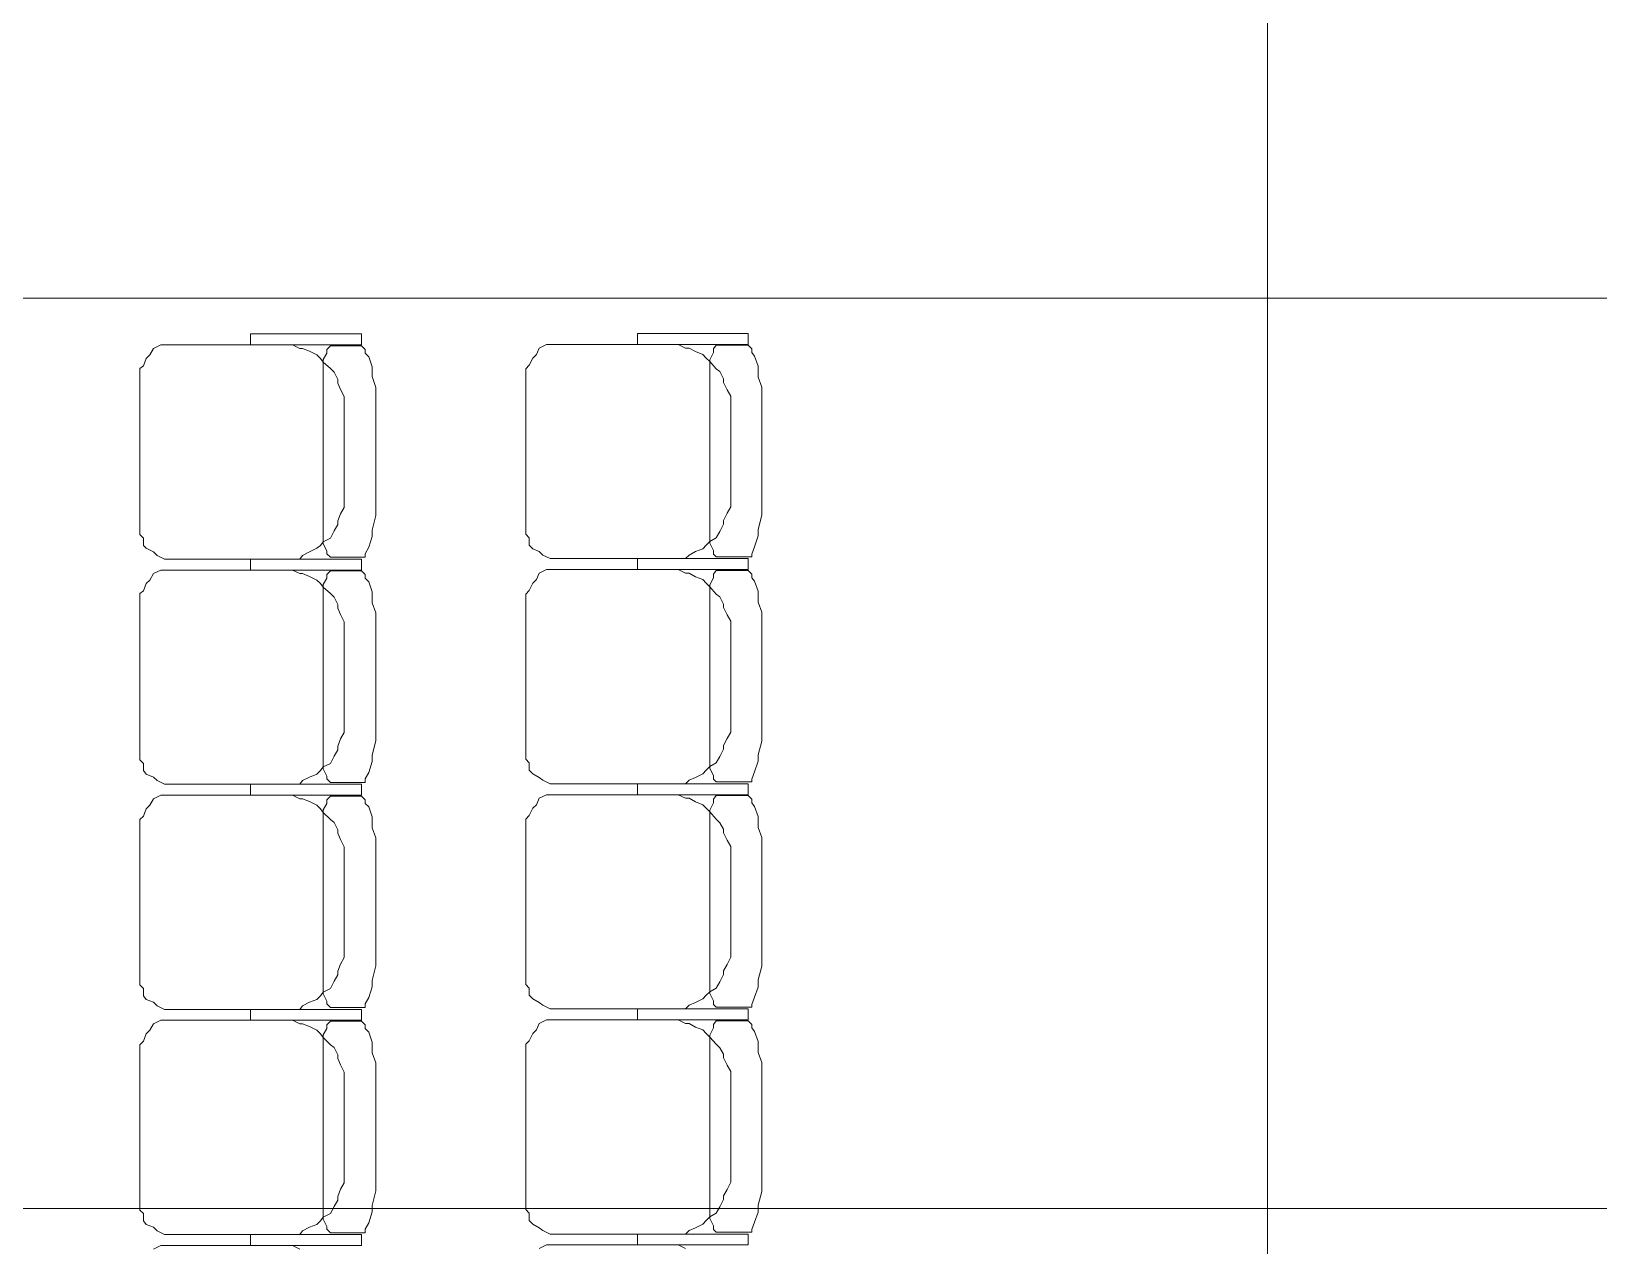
# Model space of a CAD drawing. Header units: millimetres. Extents: x 0 to 1189, y 0 to 841.
# Drawn here: x 582.17 to 616.4, y 350.18 to 376.7 of the extents above; entities that cross this region are included whole.
import ezdxf

# ---------------------------------------------------------------- set-up
doc = ezdxf.new("R2010")
doc.units = ezdxf.units.MM

msp = doc.modelspace()

# ---------------------------------------------------------------- linework, layer by layer
at = {"color": 7, "lineweight": 0}
for points in [[(609.172931, 238.825136), (609.172931, 423.946418)], [(202.529309, 370.871337), (863.72632, 370.871337)], [(202.529309, 370.871337), (863.72632, 370.871337)]]:
    msp.add_lwpolyline(points, dxfattribs=at)
at = {"color": 8, "lineweight": 0, "true_color": 0x7f7f7f}
for points in [[(586.959897, 370.086336), (589.3789, 370.086336)], [(586.959897, 369.848336), (586.959897, 370.086336)], [(589.3789, 370.086336), (589.3789, 369.848336)], [(595.40691, 370.096336), (597.824913, 370.096336)], [(595.40691, 369.859336), (595.40691, 370.096336)], [(597.824913, 370.096336), (597.824913, 369.859336)], [(584.758893, 369.630335), (584.838894, 369.769336)], [(584.838894, 369.769336), (584.996894, 369.848336)], [(584.996894, 369.848336), (585.135894, 369.848336)], [(585.135894, 369.848336), (585.214894, 369.848336)], [(585.214894, 369.848336), (587.574898, 369.848336)], [(589.3789, 369.848336), (586.959897, 369.848336)], [(587.574898, 369.848336), (587.713898, 369.848336)], [(587.713898, 369.848336), (587.871898, 369.848336)], [(587.871898, 369.848336), (588.030898, 369.769336)], [(588.030898, 369.769336), (588.089898, 369.769336)], [(588.089898, 369.769336), (588.248899, 369.709336)], [(588.625899, 369.749336), (588.704899, 369.828336)], [(588.625899, 369.670335), (588.625899, 369.749336)], [(588.704899, 369.828336), (588.7839, 369.828336)], [(588.7839, 369.828336), (589.3789, 369.828336)], [(589.3789, 369.828336), (589.457901, 369.749336)], [(589.457901, 369.749336), (589.457901, 369.670335)], [(593.205906, 369.640335), (593.264906, 369.779336)], [(593.264906, 369.779336), (593.423907, 369.859336)], [(593.423907, 369.859336), (593.581907, 369.859336)], [(593.581907, 369.859336), (593.661907, 369.859336)], [(593.661907, 369.859336), (596.000911, 369.859336)], [(597.824913, 369.859336), (595.40691, 369.859336)], [(596.000911, 369.859336), (596.159911, 369.859336)], [(596.159911, 369.859336), (596.298911, 369.859336)], [(596.298911, 369.859336), (596.456911, 369.779336)], [(596.456911, 369.779336), (596.536911, 369.779336)], [(596.536911, 369.779336), (596.674912, 369.700336)], [(597.071912, 369.759336), (597.130912, 369.839336)], [(597.071912, 369.680335), (597.071912, 369.759336)], [(597.130912, 369.839336), (597.210912, 369.839336)], [(597.210912, 369.839336), (597.824913, 369.839336)], [(597.824913, 369.839336), (597.904913, 369.759336)], [(597.904913, 369.759336), (597.904913, 369.680335)], [(584.540893, 369.333335), (584.620893, 369.392335)], [(584.620893, 369.392335), (584.679893, 369.551335)], [(584.679893, 369.551335), (584.758893, 369.630335)], [(588.248899, 369.709336), (588.407899, 369.630335)], [(588.407899, 369.630335), (588.486899, 369.551335)], [(588.486899, 369.551335), (588.545899, 369.471335)], [(588.545899, 369.531335), (588.625899, 369.670335)], [(588.545899, 368.837334), (588.545899, 369.531335)], [(588.545899, 369.471335), (588.704899, 369.333335)], [(589.457901, 369.670335), (589.537901, 369.590335)], [(589.537901, 369.590335), (589.616901, 369.372335)], [(592.967906, 369.323335), (593.046906, 369.403335)], [(593.046906, 369.403335), (593.125906, 369.561335)], [(593.125906, 369.561335), (593.205906, 369.640335)], [(596.674912, 369.700336), (596.833912, 369.640335)], [(596.833912, 369.640335), (596.912912, 369.561335)], [(596.912912, 369.561335), (596.992912, 369.482335)], [(596.992912, 369.521335), (597.071912, 369.680335)], [(596.992912, 368.847334), (596.992912, 369.521335)], [(596.992912, 369.482335), (597.130912, 369.323335)], [(597.904913, 369.680335), (597.963914, 369.601335)], [(597.963914, 369.601335), (598.043914, 369.383335)], [(584.540893, 366.993331), (584.540893, 369.333335)], [(588.704899, 369.333335), (588.7839, 369.253335)], [(588.7839, 369.253335), (588.8639, 369.095335)], [(588.8639, 369.095335), (588.8639, 369.015334)], [(589.616901, 369.372335), (589.616901, 369.154335)], [(589.616901, 369.154335), (589.695901, 368.916334)], [(592.967906, 367.003331), (592.967906, 369.323335)], [(597.130912, 369.323335), (597.210912, 369.264335)], [(597.210912, 369.264335), (597.289913, 369.105335)], [(597.289913, 369.105335), (597.289913, 369.026334)], [(598.043914, 369.383335), (598.043914, 369.145335)], [(598.043914, 369.145335), (598.122914, 368.927334)], [(588.545899, 366.20033), (588.545899, 368.837334)], [(588.8639, 369.015334), (588.9229, 368.877334)], [(588.9229, 368.877334), (589.0019, 368.718334)], [(589.0019, 368.718334), (589.0019, 368.559334)], [(589.695901, 368.916334), (589.695901, 368.698334)], [(596.992912, 366.19133), (596.992912, 368.847334)], [(597.289913, 369.026334), (597.368913, 368.867334)], [(597.368913, 368.867334), (597.448913, 368.728334)], [(597.448913, 368.728334), (597.448913, 368.570334)], [(598.122914, 368.927334), (598.122914, 368.689334)], [(589.0019, 368.559334), (589.0019, 368.421334)], [(589.0019, 368.421334), (589.0019, 367.429332)], [(589.695901, 368.698334), (589.695901, 368.381333)], [(589.695901, 368.381333), (589.695901, 366.636331)], [(597.448913, 368.570334), (597.448913, 368.431334)], [(597.448913, 368.431334), (597.448913, 367.420332)], [(598.122914, 368.689334), (598.122914, 368.391334)], [(598.122914, 368.391334), (598.122914, 366.647331)], [(589.0019, 367.429332), (589.0019, 366.537331)], [(597.448913, 367.420332), (597.448913, 366.547331)], [(584.540893, 365.84333), (584.540893, 366.993331)], [(592.967906, 365.85333), (592.967906, 367.003331)], [(598.122914, 366.647331), (598.122914, 366.34933)], [(589.0019, 366.537331), (589.0019, 366.458331)], [(589.0019, 366.458331), (589.0019, 366.29933)], [(589.695901, 366.636331), (589.695901, 366.33933)], [(589.695901, 366.33933), (589.695901, 366.12133)], [(597.448913, 366.30933), (597.368913, 366.17133)], [(597.448913, 366.547331), (597.448913, 366.468331)], [(597.448913, 366.468331), (597.448913, 366.30933)], [(598.122914, 366.34933), (598.122914, 366.13133)], [(588.545899, 365.80333), (588.545899, 366.20033)], [(588.9229, 366.16033), (588.8639, 366.00233)], [(588.8639, 366.00233), (588.8639, 365.92233)], [(589.0019, 366.29933), (588.9229, 366.16033)], [(589.695901, 366.12133), (589.616901, 365.80333)], [(596.992912, 365.81433), (596.992912, 366.19133)], [(597.368913, 366.17133), (597.289913, 366.01233)], [(597.289913, 366.01233), (597.289913, 365.93333)], [(598.122914, 366.13133), (598.043914, 365.81433)], [(584.540893, 365.704329), (584.540893, 365.84333)], [(584.620893, 365.625329), (584.540893, 365.704329)], [(584.620893, 365.466329), (584.620893, 365.625329)], [(588.545899, 365.665329), (588.545899, 365.80333)], [(588.545899, 365.506329), (588.545899, 365.665329)], [(588.704899, 365.625329), (588.545899, 365.546329)], [(588.7839, 365.78433), (588.704899, 365.625329)], [(588.8639, 365.92233), (588.7839, 365.78433)], [(589.616901, 365.665329), (589.537901, 365.427329)], [(589.616901, 365.80333), (589.616901, 365.665329)], [(592.967906, 365.715329), (592.967906, 365.85333)], [(593.046906, 365.635329), (592.967906, 365.715329)], [(593.046906, 365.477329), (593.046906, 365.635329)], [(596.992912, 365.675329), (596.992912, 365.81433)], [(596.992912, 365.516329), (596.992912, 365.675329)], [(597.130912, 365.635329), (596.992912, 365.556329)], [(597.210912, 365.77433), (597.130912, 365.635329)], [(597.289913, 365.93333), (597.210912, 365.77433)], [(598.043914, 365.675329), (597.963914, 365.437329)], [(598.043914, 365.81433), (598.043914, 365.675329)], [(584.679893, 365.407329), (584.620893, 365.466329)], [(584.838894, 365.328329), (584.679893, 365.407329)], [(584.917894, 365.248329), (584.838894, 365.328329)], [(588.248899, 365.328329), (588.089898, 365.248329)], [(588.407899, 365.407329), (588.248899, 365.328329)], [(588.486899, 365.466329), (588.407899, 365.407329)], [(588.545899, 365.546329), (588.486899, 365.466329)], [(588.625899, 365.347329), (588.545899, 365.506329)], [(588.625899, 365.288329), (588.625899, 365.347329)], [(588.704899, 365.209329), (588.625899, 365.288329)], [(589.537901, 365.427329), (589.457901, 365.288329)], [(589.457901, 365.288329), (589.457901, 365.209329)], [(593.125906, 365.397329), (593.046906, 365.477329)], [(593.264906, 365.338329), (593.125906, 365.397329)], [(593.343906, 365.259329), (593.264906, 365.338329)], [(596.674912, 365.338329), (596.536911, 365.259329)], [(596.833912, 365.397329), (596.674912, 365.338329)], [(596.912912, 365.477329), (596.833912, 365.397329)], [(596.992912, 365.556329), (596.912912, 365.477329)], [(597.071912, 365.358329), (596.992912, 365.516329)], [(597.071912, 365.278329), (597.071912, 365.358329)], [(597.130912, 365.219329), (597.071912, 365.278329)], [(597.963914, 365.437329), (597.904913, 365.278329)], [(597.904913, 365.278329), (597.904913, 365.219329)], [(585.076894, 365.169329), (584.917894, 365.248329)], [(585.214894, 365.169329), (585.076894, 365.169329)], [(587.574898, 365.169329), (585.214894, 365.169329)], [(586.959897, 365.169329), (589.3789, 365.169329)], [(586.959897, 364.931328), (586.959897, 365.169329)], [(587.713898, 365.169329), (587.574898, 365.169329)], [(587.871898, 365.169329), (587.713898, 365.169329)], [(588.030898, 365.169329), (587.871898, 365.169329)], [(588.089898, 365.248329), (588.030898, 365.169329)], [(588.7839, 365.209329), (588.704899, 365.209329)], [(589.3789, 365.209329), (588.7839, 365.209329)], [(589.457901, 365.209329), (589.3789, 365.209329)], [(589.3789, 365.169329), (589.3789, 364.931328)], [(593.264906, 364.862328), (593.423907, 364.941328)], [(593.502907, 365.179329), (593.343906, 365.259329)], [(593.423907, 364.941328), (593.581907, 364.941328)], [(593.661907, 365.179329), (593.502907, 365.179329)], [(593.581907, 364.941328), (593.661907, 364.941328)], [(596.000911, 365.179329), (593.661907, 365.179329)], [(593.661907, 364.941328), (596.000911, 364.941328)], [(595.40691, 365.179329), (597.824913, 365.179329)], [(595.40691, 364.941328), (595.40691, 365.179329)], [(597.824913, 364.941328), (595.40691, 364.941328)], [(596.159911, 365.179329), (596.000911, 365.179329)], [(596.000911, 364.941328), (596.159911, 364.941328)], [(596.298911, 365.179329), (596.159911, 365.179329)], [(596.159911, 364.941328), (596.298911, 364.941328)], [(596.456911, 365.179329), (596.298911, 365.179329)], [(596.298911, 364.941328), (596.456911, 364.862328)], [(596.536911, 365.259329), (596.456911, 365.179329)], [(597.210912, 365.219329), (597.130912, 365.219329)], [(597.824913, 365.219329), (597.210912, 365.219329)], [(597.904913, 365.219329), (597.824913, 365.219329)], [(597.824913, 365.179329), (597.824913, 364.941328)], [(584.620893, 364.475328), (584.679893, 364.634328)], [(584.679893, 364.634328), (584.758893, 364.713328)], [(584.758893, 364.713328), (584.838894, 364.852328)], [(584.838894, 364.852328), (584.996894, 364.931328)], [(584.996894, 364.931328), (585.135894, 364.931328)], [(585.135894, 364.931328), (585.214894, 364.931328)], [(585.214894, 364.931328), (587.574898, 364.931328)], [(589.3789, 364.931328), (586.959897, 364.931328)], [(587.574898, 364.931328), (587.713898, 364.931328)], [(587.713898, 364.931328), (587.871898, 364.931328)], [(587.871898, 364.931328), (588.030898, 364.852328)], [(588.030898, 364.852328), (588.089898, 364.852328)], [(588.089898, 364.852328), (588.248899, 364.792328)], [(588.248899, 364.792328), (588.407899, 364.713328)], [(588.407899, 364.713328), (588.486899, 364.634328)], [(588.486899, 364.634328), (588.545899, 364.554328)], [(588.545899, 364.614328), (588.625899, 364.753328)], [(588.545899, 363.920327), (588.545899, 364.614328)], [(588.625899, 364.832328), (588.704899, 364.911328)], [(588.625899, 364.753328), (588.625899, 364.832328)], [(588.704899, 364.911328), (588.7839, 364.911328)], [(588.7839, 364.911328), (589.3789, 364.911328)], [(589.3789, 364.911328), (589.457901, 364.832328)], [(589.457901, 364.832328), (589.457901, 364.753328)], [(589.457901, 364.753328), (589.537901, 364.673328)], [(589.537901, 364.673328), (589.616901, 364.455328)], [(593.046906, 364.485328), (593.125906, 364.644328)], [(593.125906, 364.644328), (593.205906, 364.723328)], [(593.205906, 364.723328), (593.264906, 364.862328)], [(596.456911, 364.862328), (596.536911, 364.862328)], [(596.536911, 364.862328), (596.674912, 364.783328)], [(596.674912, 364.783328), (596.833912, 364.723328)], [(596.833912, 364.723328), (596.912912, 364.644328)], [(596.912912, 364.644328), (596.992912, 364.565328)], [(596.992912, 364.604328), (597.071912, 364.763328)], [(596.992912, 363.930327), (596.992912, 364.604328)], [(597.071912, 364.842328), (597.130912, 364.922328)], [(597.071912, 364.763328), (597.071912, 364.842328)], [(597.130912, 364.922328), (597.210912, 364.922328)], [(597.210912, 364.922328), (597.824913, 364.922328)], [(597.824913, 364.922328), (597.904913, 364.842328)], [(597.904913, 364.842328), (597.904913, 364.763328)], [(597.904913, 364.763328), (597.963914, 364.684328)], [(597.963914, 364.684328), (598.043914, 364.466328)], [(584.540893, 364.416327), (584.620893, 364.475328)], [(584.540893, 362.076324), (584.540893, 364.416327)], [(588.545899, 364.554328), (588.704899, 364.416327)], [(588.704899, 364.416327), (588.7839, 364.336327)], [(588.7839, 364.336327), (588.8639, 364.178327)], [(589.616901, 364.455328), (589.616901, 364.217327)], [(592.967906, 364.406327), (593.046906, 364.485328)], [(592.967906, 362.086324), (592.967906, 364.406327)], [(596.992912, 364.565328), (597.130912, 364.406327)], [(597.130912, 364.406327), (597.210912, 364.347327)], [(597.210912, 364.347327), (597.289913, 364.188327)], [(598.043914, 364.466328), (598.043914, 364.228327)], [(588.545899, 361.263323), (588.545899, 363.920327)], [(588.8639, 364.178327), (588.8639, 364.098327)], [(588.8639, 364.098327), (588.9229, 363.959327)], [(588.9229, 363.959327), (589.0019, 363.801327)], [(589.616901, 364.217327), (589.695901, 363.999327)], [(589.695901, 363.999327), (589.695901, 363.781326)], [(596.992912, 361.273323), (596.992912, 363.930327)], [(597.289913, 364.188327), (597.289913, 364.109327)], [(597.289913, 364.109327), (597.368913, 363.950327)], [(597.368913, 363.950327), (597.448913, 363.811327)], [(598.043914, 364.228327), (598.122914, 364.010327)], [(598.122914, 364.010327), (598.122914, 363.772326)], [(589.0019, 363.801327), (589.0019, 363.642326)], [(589.0019, 363.642326), (589.0019, 363.503326)], [(589.695901, 363.781326), (589.695901, 363.464326)], [(597.448913, 363.811327), (597.448913, 363.653326)], [(597.448913, 363.653326), (597.448913, 363.494326)], [(598.122914, 363.772326), (598.122914, 363.474326)], [(589.0019, 363.503326), (589.0019, 362.512325)], [(589.695901, 363.464326), (589.695901, 361.719323)], [(597.448913, 363.494326), (597.448913, 362.503325)], [(598.122914, 363.474326), (598.122914, 361.729323)], [(589.0019, 362.512325), (589.0019, 361.620323)], [(597.448913, 362.503325), (597.448913, 361.630323)], [(584.540893, 360.926322), (584.540893, 362.076324)], [(592.967906, 360.936322), (592.967906, 362.086324)], [(589.0019, 361.620323), (589.0019, 361.541323)], [(589.0019, 361.541323), (589.0019, 361.382323)], [(589.695901, 361.719323), (589.695901, 361.422323)], [(597.448913, 361.630323), (597.448913, 361.551323)], [(597.448913, 361.551323), (597.448913, 361.392323)], [(598.122914, 361.729323), (598.122914, 361.432323)], [(588.545899, 360.886322), (588.545899, 361.263323)], [(588.9229, 361.243323), (588.8639, 361.085322)], [(589.0019, 361.382323), (588.9229, 361.243323)], [(589.695901, 361.204323), (589.616901, 360.886322)], [(589.695901, 361.422323), (589.695901, 361.204323)], [(596.992912, 360.897322), (596.992912, 361.273323)], [(597.368913, 361.254323), (597.289913, 361.095322)], [(597.448913, 361.392323), (597.368913, 361.254323)], [(598.122914, 361.194323), (598.043914, 360.897322)], [(598.122914, 361.432323), (598.122914, 361.194323)], [(584.540893, 360.787322), (584.540893, 360.926322)], [(588.545899, 360.747322), (588.545899, 360.886322)], [(588.7839, 360.866322), (588.704899, 360.708322)], [(588.8639, 361.005322), (588.7839, 360.866322)], [(588.8639, 361.085322), (588.8639, 361.005322)], [(589.616901, 360.886322), (589.616901, 360.747322)], [(592.967906, 360.798322), (592.967906, 360.936322)], [(596.992912, 360.758322), (596.992912, 360.897322)], [(597.210912, 360.857322), (597.130912, 360.718322)], [(597.289913, 361.016322), (597.210912, 360.857322)], [(597.289913, 361.095322), (597.289913, 361.016322)], [(598.043914, 360.897322), (598.043914, 360.758322)], [(584.620893, 360.708322), (584.540893, 360.787322)], [(584.620893, 360.549322), (584.620893, 360.708322)], [(584.679893, 360.470321), (584.620893, 360.549322)], [(588.486899, 360.549322), (588.407899, 360.470321)], [(588.545899, 360.629322), (588.486899, 360.549322)], [(588.545899, 360.589322), (588.545899, 360.747322)], [(588.704899, 360.708322), (588.545899, 360.629322)], [(588.625899, 360.430321), (588.545899, 360.589322)], [(589.537901, 360.510321), (589.457901, 360.371321)], [(589.616901, 360.747322), (589.537901, 360.510321)], [(593.046906, 360.718322), (592.967906, 360.798322)], [(593.046906, 360.560322), (593.046906, 360.718322)], [(593.125906, 360.480321), (593.046906, 360.560322)], [(596.912912, 360.560322), (596.833912, 360.480321)], [(596.992912, 360.639322), (596.912912, 360.560322)], [(596.992912, 360.599322), (596.992912, 360.758322)], [(597.130912, 360.718322), (596.992912, 360.639322)], [(597.071912, 360.441321), (596.992912, 360.599322)], [(597.963914, 360.520321), (597.904913, 360.361321)], [(598.043914, 360.758322), (597.963914, 360.520321)], [(584.838894, 360.410321), (584.679893, 360.470321)], [(584.917894, 360.331321), (584.838894, 360.410321)], [(585.076894, 360.252321), (584.917894, 360.331321)], [(585.214894, 360.252321), (585.076894, 360.252321)], [(587.574898, 360.252321), (585.214894, 360.252321)], [(586.959897, 360.252321), (589.3789, 360.252321)], [(586.959897, 360.014321), (586.959897, 360.252321)], [(587.713898, 360.252321), (587.574898, 360.252321)], [(587.871898, 360.252321), (587.713898, 360.252321)], [(588.030898, 360.252321), (587.871898, 360.252321)], [(588.089898, 360.331321), (588.030898, 360.252321)], [(588.248899, 360.410321), (588.089898, 360.331321)], [(588.407899, 360.470321), (588.248899, 360.410321)], [(588.625899, 360.371321), (588.625899, 360.430321)], [(588.704899, 360.291321), (588.625899, 360.371321)], [(588.7839, 360.291321), (588.704899, 360.291321)], [(589.3789, 360.291321), (588.7839, 360.291321)], [(589.457901, 360.291321), (589.3789, 360.291321)], [(589.3789, 360.252321), (589.3789, 360.014321)], [(589.457901, 360.371321), (589.457901, 360.291321)], [(593.264906, 360.401321), (593.125906, 360.480321)], [(593.343906, 360.342321), (593.264906, 360.401321)], [(593.502907, 360.262321), (593.343906, 360.342321)], [(593.661907, 360.262321), (593.502907, 360.262321)], [(596.000911, 360.262321), (593.661907, 360.262321)], [(595.40691, 360.262321), (597.824913, 360.262321)], [(595.40691, 360.024321), (595.40691, 360.262321)], [(596.159911, 360.262321), (596.000911, 360.262321)], [(596.298911, 360.262321), (596.159911, 360.262321)], [(596.456911, 360.262321), (596.298911, 360.262321)], [(596.536911, 360.342321), (596.456911, 360.262321)], [(596.674912, 360.401321), (596.536911, 360.342321)], [(596.833912, 360.480321), (596.674912, 360.401321)], [(597.071912, 360.361321), (597.071912, 360.441321)], [(597.130912, 360.302321), (597.071912, 360.361321)], [(597.210912, 360.302321), (597.130912, 360.302321)], [(597.824913, 360.302321), (597.210912, 360.302321)], [(597.904913, 360.302321), (597.824913, 360.302321)], [(597.824913, 360.262321), (597.824913, 360.024321)], [(597.904913, 360.361321), (597.904913, 360.302321)], [(584.758893, 359.79632), (584.838894, 359.935321)], [(584.838894, 359.935321), (584.996894, 360.014321)], [(584.996894, 360.014321), (585.135894, 360.014321)], [(585.135894, 360.014321), (585.214894, 360.014321)], [(585.214894, 360.014321), (587.574898, 360.014321)], [(589.3789, 360.014321), (586.959897, 360.014321)], [(587.574898, 360.014321), (587.713898, 360.014321)], [(587.713898, 360.014321), (587.871898, 360.014321)], [(587.871898, 360.014321), (588.030898, 359.935321)], [(588.030898, 359.935321), (588.089898, 359.935321)], [(588.089898, 359.935321), (588.248899, 359.875321)], [(588.248899, 359.875321), (588.407899, 359.79632)], [(588.545899, 359.69732), (588.625899, 359.83532)], [(588.625899, 359.915321), (588.704899, 359.994321)], [(588.625899, 359.83532), (588.625899, 359.915321)], [(588.704899, 359.994321), (588.7839, 359.994321)], [(588.7839, 359.994321), (589.3789, 359.994321)], [(589.3789, 359.994321), (589.457901, 359.915321)], [(589.457901, 359.915321), (589.457901, 359.83532)], [(589.457901, 359.83532), (589.537901, 359.75632)], [(593.125906, 359.72732), (593.205906, 359.80632)], [(593.205906, 359.80632), (593.264906, 359.945321)], [(593.264906, 359.945321), (593.423907, 360.024321)], [(593.423907, 360.024321), (593.581907, 360.024321)], [(593.581907, 360.024321), (593.661907, 360.024321)], [(593.661907, 360.024321), (596.000911, 360.024321)], [(597.824913, 360.024321), (595.40691, 360.024321)], [(596.000911, 360.024321), (596.159911, 360.024321)], [(596.159911, 360.024321), (596.298911, 360.024321)], [(596.298911, 360.024321), (596.456911, 359.945321)], [(596.456911, 359.945321), (596.536911, 359.945321)], [(596.536911, 359.945321), (596.674912, 359.86632)], [(596.674912, 359.86632), (596.833912, 359.80632)], [(596.833912, 359.80632), (596.912912, 359.72732)], [(596.992912, 359.68732), (597.071912, 359.84632)], [(597.071912, 359.925321), (597.130912, 360.004321)], [(597.071912, 359.84632), (597.071912, 359.925321)], [(597.130912, 360.004321), (597.210912, 360.004321)], [(597.210912, 360.004321), (597.824913, 360.004321)], [(597.824913, 360.004321), (597.904913, 359.925321)], [(597.904913, 359.925321), (597.904913, 359.84632)], [(597.904913, 359.84632), (597.963914, 359.76732)], [(584.540893, 359.47932), (584.620893, 359.55832)], [(584.540893, 357.159316), (584.540893, 359.47932)], [(584.620893, 359.55832), (584.679893, 359.71632)], [(584.679893, 359.71632), (584.758893, 359.79632)], [(588.407899, 359.79632), (588.486899, 359.71632)], [(588.486899, 359.71632), (588.545899, 359.63732)], [(588.545899, 359.003319), (588.545899, 359.69732)], [(588.545899, 359.63732), (588.704899, 359.47932)], [(588.704899, 359.47932), (588.7839, 359.41932)], [(589.537901, 359.75632), (589.616901, 359.53832)], [(589.616901, 359.53832), (589.616901, 359.30032)], [(592.967906, 359.48932), (593.046906, 359.56832)], [(592.967906, 357.169316), (592.967906, 359.48932)], [(593.046906, 359.56832), (593.125906, 359.72732)], [(596.912912, 359.72732), (596.992912, 359.64832)], [(596.992912, 359.013319), (596.992912, 359.68732)], [(596.992912, 359.64832), (597.130912, 359.48932)], [(597.130912, 359.48932), (597.210912, 359.41032)], [(597.963914, 359.76732), (598.043914, 359.54832)], [(598.043914, 359.54832), (598.043914, 359.31132)], [(588.7839, 359.41932), (588.8639, 359.26032)], [(588.8639, 359.26032), (588.8639, 359.181319)], [(588.8639, 359.181319), (588.9229, 359.042319)], [(589.616901, 359.30032), (589.695901, 359.082319)], [(597.210912, 359.41032), (597.289913, 359.27132)], [(597.289913, 359.27132), (597.289913, 359.192319)], [(597.289913, 359.192319), (597.368913, 359.033319)], [(598.043914, 359.31132), (598.122914, 359.092319)], [(588.545899, 356.346315), (588.545899, 359.003319)], [(588.9229, 359.042319), (589.0019, 358.884319)], [(589.0019, 358.884319), (589.0019, 358.725319)], [(589.695901, 359.082319), (589.695901, 358.864319)], [(589.695901, 358.864319), (589.695901, 358.547318)], [(596.992912, 356.356315), (596.992912, 359.013319)], [(597.368913, 359.033319), (597.448913, 358.894319)], [(597.448913, 358.894319), (597.448913, 358.736319)], [(598.122914, 359.092319), (598.122914, 358.854319)], [(598.122914, 358.854319), (598.122914, 358.557318)], [(589.0019, 358.725319), (589.0019, 358.586319)], [(589.0019, 358.586319), (589.0019, 357.575317)], [(589.695901, 358.547318), (589.695901, 356.802316)], [(597.448913, 358.736319), (597.448913, 358.577319)], [(597.448913, 358.577319), (597.448913, 357.586317)], [(598.122914, 358.557318), (598.122914, 356.812316)], [(589.0019, 357.575317), (589.0019, 356.703316)], [(597.448913, 357.586317), (597.448913, 356.713316)], [(584.540893, 356.009315), (584.540893, 357.159316)], [(592.967906, 356.019315), (592.967906, 357.169316)], [(589.695901, 356.802316), (589.695901, 356.504315)], [(598.122914, 356.812316), (598.122914, 356.515315)], [(589.0019, 356.465315), (588.9229, 356.326315)], [(589.0019, 356.703316), (589.0019, 356.623316)], [(589.0019, 356.623316), (589.0019, 356.465315)], [(589.695901, 356.504315), (589.695901, 356.286315)], [(597.448913, 356.475315), (597.368913, 356.317315)], [(597.448913, 356.713316), (597.448913, 356.634316)], [(597.448913, 356.634316), (597.448913, 356.475315)], [(598.122914, 356.515315), (598.122914, 356.277315)], [(588.545899, 355.969315), (588.545899, 356.346315)], [(588.8639, 356.088315), (588.7839, 355.949315)], [(588.9229, 356.326315), (588.8639, 356.167315)], [(588.8639, 356.167315), (588.8639, 356.088315)], [(589.695901, 356.286315), (589.616901, 355.969315)], [(596.992912, 355.980315), (596.992912, 356.356315)], [(597.289913, 356.099315), (597.210912, 355.940314)], [(597.368913, 356.317315), (597.289913, 356.178315)], [(597.289913, 356.178315), (597.289913, 356.099315)], [(598.122914, 356.277315), (598.043914, 355.980315)], [(584.540893, 355.870314), (584.540893, 356.009315)], [(584.620893, 355.791314), (584.540893, 355.870314)], [(584.620893, 355.632314), (584.620893, 355.791314)], [(588.545899, 355.711314), (588.486899, 355.632314)], [(588.545899, 355.830314), (588.545899, 355.969315)], [(588.545899, 355.672314), (588.545899, 355.830314)], [(588.704899, 355.791314), (588.545899, 355.711314)], [(588.7839, 355.949315), (588.704899, 355.791314)], [(589.616901, 355.830314), (589.537901, 355.592314)], [(589.616901, 355.969315), (589.616901, 355.830314)], [(592.967906, 355.880314), (592.967906, 356.019315)], [(593.046906, 355.801314), (592.967906, 355.880314)], [(593.046906, 355.643314), (593.046906, 355.801314)], [(596.992912, 355.722314), (596.912912, 355.643314)], [(596.992912, 355.821314), (596.992912, 355.980315)], [(596.992912, 355.682314), (596.992912, 355.821314)], [(597.130912, 355.801314), (596.992912, 355.722314)], [(597.210912, 355.940314), (597.130912, 355.801314)], [(598.043914, 355.821314), (597.963914, 355.603314)], [(598.043914, 355.980315), (598.043914, 355.821314)], [(584.679893, 355.553314), (584.620893, 355.632314)], [(584.838894, 355.493314), (584.679893, 355.553314)], [(584.917894, 355.414314), (584.838894, 355.493314)], [(585.076894, 355.335314), (584.917894, 355.414314)], [(588.089898, 355.414314), (588.030898, 355.335314)], [(588.248899, 355.493314), (588.089898, 355.414314)], [(588.407899, 355.553314), (588.248899, 355.493314)], [(588.486899, 355.632314), (588.407899, 355.553314)], [(588.625899, 355.513314), (588.545899, 355.672314)], [(588.625899, 355.454314), (588.625899, 355.513314)], [(588.704899, 355.374314), (588.625899, 355.454314)], [(588.7839, 355.374314), (588.704899, 355.374314)], [(589.3789, 355.374314), (588.7839, 355.374314)], [(589.457901, 355.374314), (589.3789, 355.374314)], [(589.537901, 355.592314), (589.457901, 355.454314)], [(589.457901, 355.454314), (589.457901, 355.374314)], [(593.125906, 355.563314), (593.046906, 355.643314)], [(593.264906, 355.484314), (593.125906, 355.563314)], [(593.343906, 355.424314), (593.264906, 355.484314)], [(593.502907, 355.345314), (593.343906, 355.424314)], [(596.536911, 355.424314), (596.456911, 355.345314)], [(596.674912, 355.484314), (596.536911, 355.424314)], [(596.833912, 355.563314), (596.674912, 355.484314)], [(596.912912, 355.643314), (596.833912, 355.563314)], [(597.071912, 355.524314), (596.992912, 355.682314)], [(597.071912, 355.444314), (597.071912, 355.524314)], [(597.130912, 355.385314), (597.071912, 355.444314)], [(597.210912, 355.385314), (597.130912, 355.385314)], [(597.824913, 355.385314), (597.210912, 355.385314)], [(597.904913, 355.385314), (597.824913, 355.385314)], [(597.963914, 355.603314), (597.904913, 355.444314)], [(597.904913, 355.444314), (597.904913, 355.385314)], [(584.758893, 354.879313), (584.838894, 355.017313)], [(584.838894, 355.017313), (584.996894, 355.097313)], [(584.996894, 355.097313), (585.135894, 355.097313)], [(585.214894, 355.335314), (585.076894, 355.335314)], [(585.135894, 355.097313), (585.214894, 355.097313)], [(587.574898, 355.335314), (585.214894, 355.335314)], [(585.214894, 355.097313), (587.574898, 355.097313)], [(586.959897, 355.335314), (589.3789, 355.335314)], [(586.959897, 355.097313), (586.959897, 355.335314)], [(589.3789, 355.097313), (586.959897, 355.097313)], [(587.713898, 355.335314), (587.574898, 355.335314)], [(587.574898, 355.097313), (587.713898, 355.097313)], [(587.871898, 355.335314), (587.713898, 355.335314)], [(587.713898, 355.097313), (587.871898, 355.097313)], [(588.030898, 355.335314), (587.871898, 355.335314)], [(587.871898, 355.097313), (588.030898, 355.017313)], [(588.030898, 355.017313), (588.089898, 355.017313)], [(588.089898, 355.017313), (588.248899, 354.958313)], [(588.625899, 354.998313), (588.704899, 355.077313)], [(588.704899, 355.077313), (588.7839, 355.077313)], [(588.7839, 355.077313), (589.3789, 355.077313)], [(589.3789, 355.335314), (589.3789, 355.097313)], [(589.3789, 355.077313), (589.457901, 354.998313)], [(593.205906, 354.889313), (593.264906, 355.028313)], [(593.264906, 355.028313), (593.423907, 355.107313)], [(593.423907, 355.107313), (593.581907, 355.107313)], [(593.661907, 355.345314), (593.502907, 355.345314)], [(593.581907, 355.107313), (593.661907, 355.107313)], [(596.000911, 355.345314), (593.661907, 355.345314)], [(593.661907, 355.107313), (596.000911, 355.107313)], [(595.40691, 355.345314), (597.824913, 355.345314)], [(595.40691, 355.107313), (595.40691, 355.345314)], [(597.824913, 355.107313), (595.40691, 355.107313)], [(596.159911, 355.345314), (596.000911, 355.345314)], [(596.000911, 355.107313), (596.159911, 355.107313)], [(596.298911, 355.345314), (596.159911, 355.345314)], [(596.159911, 355.107313), (596.298911, 355.107313)], [(596.456911, 355.345314), (596.298911, 355.345314)], [(596.298911, 355.107313), (596.456911, 355.028313)], [(596.456911, 355.028313), (596.536911, 355.028313)], [(596.536911, 355.028313), (596.674912, 354.949313)], [(597.071912, 355.008313), (597.130912, 355.087313)], [(597.071912, 354.929313), (597.071912, 355.008313)], [(597.130912, 355.087313), (597.210912, 355.087313)], [(597.210912, 355.087313), (597.824913, 355.087313)], [(597.824913, 355.345314), (597.824913, 355.107313)], [(597.824913, 355.087313), (597.904913, 355.008313)], [(597.904913, 355.008313), (597.904913, 354.929313)], [(584.620893, 354.641313), (584.679893, 354.799313)], [(584.679893, 354.799313), (584.758893, 354.879313)], [(588.248899, 354.958313), (588.407899, 354.879313)], [(588.407899, 354.879313), (588.486899, 354.799313)], [(588.486899, 354.799313), (588.545899, 354.720313)], [(588.545899, 354.780313), (588.625899, 354.918313)], [(588.545899, 354.086312), (588.545899, 354.780313)], [(588.545899, 354.720313), (588.704899, 354.561312)], [(588.625899, 354.918313), (588.625899, 354.998313)], [(589.457901, 354.998313), (589.457901, 354.918313)], [(589.457901, 354.918313), (589.537901, 354.839313)], [(589.537901, 354.839313), (589.616901, 354.621312)], [(593.046906, 354.651313), (593.125906, 354.810313)], [(593.125906, 354.810313), (593.205906, 354.889313)], [(596.674912, 354.949313), (596.833912, 354.889313)], [(596.833912, 354.889313), (596.912912, 354.810313)], [(596.912912, 354.810313), (596.992912, 354.730313)], [(596.992912, 354.770313), (597.071912, 354.929313)], [(596.992912, 354.096312), (596.992912, 354.770313)], [(596.992912, 354.730313), (597.130912, 354.572312)], [(597.904913, 354.929313), (597.963914, 354.849313)], [(597.963914, 354.849313), (598.043914, 354.631312)], [(584.540893, 354.561312), (584.620893, 354.641313)], [(584.540893, 352.242309), (584.540893, 354.561312)], [(588.704899, 354.561312), (588.7839, 354.502312)], [(588.7839, 354.502312), (588.8639, 354.343312)], [(588.8639, 354.343312), (588.8639, 354.264312)], [(589.616901, 354.621312), (589.616901, 354.383312)], [(589.616901, 354.383312), (589.695901, 354.165312)], [(592.967906, 354.572312), (593.046906, 354.651313)], [(592.967906, 352.232309), (592.967906, 354.572312)], [(597.130912, 354.572312), (597.210912, 354.493312)], [(597.210912, 354.493312), (597.289913, 354.354312)], [(597.289913, 354.354312), (597.289913, 354.274312)], [(598.043914, 354.631312), (598.043914, 354.393312)], [(598.043914, 354.393312), (598.122914, 354.175312)], [(588.545899, 351.429308), (588.545899, 354.086312)], [(588.8639, 354.264312), (588.9229, 354.125312)], [(588.9229, 354.125312), (589.0019, 353.967311)], [(589.695901, 354.165312), (589.695901, 353.927311)], [(596.992912, 351.439308), (596.992912, 354.096312)], [(597.289913, 354.274312), (597.368913, 354.116312)], [(597.368913, 354.116312), (597.448913, 353.977311)], [(598.122914, 354.175312), (598.122914, 353.937311)], [(589.0019, 353.967311), (589.0019, 353.808311)], [(589.0019, 353.808311), (589.0019, 353.669311)], [(589.0019, 353.669311), (589.0019, 352.658309)], [(589.695901, 353.927311), (589.695901, 353.630311)], [(597.448913, 353.977311), (597.448913, 353.818311)], [(597.448913, 353.818311), (597.448913, 353.660311)], [(597.448913, 353.660311), (597.448913, 352.668309)], [(598.122914, 353.937311), (598.122914, 353.640311)], [(598.122914, 353.640311), (598.122914, 351.895308)], [(589.695901, 353.630311), (589.695901, 351.885308)], [(589.0019, 352.658309), (589.0019, 351.786308)], [(597.448913, 352.668309), (597.448913, 351.796308)], [(584.540893, 351.092307), (584.540893, 352.242309)], [(592.967906, 351.102307), (592.967906, 352.232309)], [(589.0019, 351.786308), (589.0019, 351.706308)], [(589.0019, 351.706308), (589.0019, 351.548308)], [(589.695901, 351.885308), (589.695901, 351.587308)], [(589.695901, 351.587308), (589.695901, 351.369308)], [(597.448913, 351.796308), (597.448913, 351.717308)], [(597.448913, 351.717308), (597.448913, 351.558308)], [(598.122914, 351.895308), (598.122914, 351.598308)], [(598.122914, 351.598308), (598.122914, 351.360307)], [(588.545899, 351.052307), (588.545899, 351.429308)], [(588.9229, 351.409308), (588.8639, 351.250307)], [(588.8639, 351.250307), (588.8639, 351.171307)], [(589.0019, 351.548308), (588.9229, 351.409308)], [(589.695901, 351.369308), (589.616901, 351.052307)], [(596.992912, 351.062307), (596.992912, 351.439308)], [(597.368913, 351.400308), (597.289913, 351.261307)], [(597.289913, 351.261307), (597.289913, 351.181307)], [(597.448913, 351.558308), (597.368913, 351.400308)], [(598.122914, 351.360307), (598.043914, 351.062307)], [(584.540893, 350.953307), (584.540893, 351.092307)], [(584.620893, 350.874307), (584.540893, 350.953307)], [(588.545899, 350.913307), (588.545899, 351.052307)], [(588.545899, 350.755307), (588.545899, 350.913307)], [(588.7839, 351.032307), (588.704899, 350.874307)], [(588.8639, 351.171307), (588.7839, 351.032307)], [(589.616901, 350.913307), (589.537901, 350.675306)], [(589.616901, 351.052307), (589.616901, 350.913307)], [(592.967906, 350.963307), (592.967906, 351.102307)], [(593.046906, 350.884307), (592.967906, 350.963307)], [(596.992912, 350.904307), (596.992912, 351.062307)], [(596.992912, 350.765307), (596.992912, 350.904307)], [(597.210912, 351.023307), (597.130912, 350.884307)], [(597.289913, 351.181307), (597.210912, 351.023307)], [(598.043914, 350.904307), (597.963914, 350.686306)], [(598.043914, 351.062307), (598.043914, 350.904307)], [(584.620893, 350.715307), (584.620893, 350.874307)], [(584.679893, 350.636306), (584.620893, 350.715307)], [(584.838894, 350.576306), (584.679893, 350.636306)], [(584.917894, 350.497306), (584.838894, 350.576306)], [(588.248899, 350.576306), (588.089898, 350.497306)], [(588.407899, 350.636306), (588.248899, 350.576306)], [(588.486899, 350.715307), (588.407899, 350.636306)], [(588.545899, 350.794307), (588.486899, 350.715307)], [(588.704899, 350.874307), (588.545899, 350.794307)], [(588.625899, 350.596306), (588.545899, 350.755307)], [(588.625899, 350.537306), (588.625899, 350.596306)], [(589.537901, 350.675306), (589.457901, 350.537306)], [(593.046906, 350.725307), (593.046906, 350.884307)], [(593.125906, 350.646306), (593.046906, 350.725307)], [(593.264906, 350.567306), (593.125906, 350.646306)], [(593.343906, 350.507306), (593.264906, 350.567306)], [(596.674912, 350.567306), (596.536911, 350.507306)], [(596.833912, 350.646306), (596.674912, 350.567306)], [(596.912912, 350.725307), (596.833912, 350.646306)], [(596.992912, 350.805307), (596.912912, 350.725307)], [(597.130912, 350.884307), (596.992912, 350.805307)], [(597.071912, 350.606306), (596.992912, 350.765307)], [(597.071912, 350.527306), (597.071912, 350.606306)], [(597.963914, 350.686306), (597.904913, 350.527306)], [(585.076894, 350.418306), (584.917894, 350.497306)], [(585.214894, 350.418306), (585.076894, 350.418306)], [(587.574898, 350.418306), (585.214894, 350.418306)], [(586.959897, 350.418306), (589.3789, 350.418306)], [(586.959897, 350.180306), (586.959897, 350.418306)], [(587.713898, 350.418306), (587.574898, 350.418306)], [(587.871898, 350.418306), (587.713898, 350.418306)], [(588.030898, 350.418306), (587.871898, 350.418306)], [(588.089898, 350.497306), (588.030898, 350.418306)], [(588.704899, 350.457306), (588.625899, 350.537306)], [(588.7839, 350.457306), (588.704899, 350.457306)], [(589.3789, 350.457306), (588.7839, 350.457306)], [(589.457901, 350.457306), (589.3789, 350.457306)], [(589.3789, 350.418306), (589.3789, 350.180306)], [(589.457901, 350.537306), (589.457901, 350.457306)], [(593.502907, 350.428306), (593.343906, 350.507306)], [(593.661907, 350.428306), (593.502907, 350.428306)], [(596.000911, 350.428306), (593.661907, 350.428306)], [(595.40691, 350.428306), (597.824913, 350.428306)], [(595.40691, 350.190306), (595.40691, 350.428306)], [(596.159911, 350.428306), (596.000911, 350.428306)], [(596.298911, 350.428306), (596.159911, 350.428306)], [(596.456911, 350.428306), (596.298911, 350.428306)], [(596.536911, 350.507306), (596.456911, 350.428306)], [(597.130912, 350.468306), (597.071912, 350.527306)], [(597.210912, 350.468306), (597.130912, 350.468306)], [(597.824913, 350.468306), (597.210912, 350.468306)], [(597.904913, 350.468306), (597.824913, 350.468306)], [(597.824913, 350.428306), (597.824913, 350.190306)], [(597.904913, 350.527306), (597.904913, 350.468306)], [(584.838894, 350.100306), (584.996894, 350.180306)], [(584.996894, 350.180306), (585.135894, 350.180306)], [(585.135894, 350.180306), (585.214894, 350.180306)], [(585.214894, 350.180306), (587.574898, 350.180306)], [(589.3789, 350.180306), (586.959897, 350.180306)], [(587.574898, 350.180306), (587.713898, 350.180306)], [(587.713898, 350.180306), (587.871898, 350.180306)], [(587.871898, 350.180306), (588.030898, 350.100306)], [(593.264906, 350.111306), (593.423907, 350.190306)], [(593.423907, 350.190306), (593.581907, 350.190306)], [(593.581907, 350.190306), (593.661907, 350.190306)], [(593.661907, 350.190306), (596.000911, 350.190306)], [(597.824913, 350.190306), (595.40691, 350.190306)], [(596.000911, 350.190306), (596.159911, 350.190306)], [(596.159911, 350.190306), (596.298911, 350.190306)], [(596.298911, 350.190306), (596.456911, 350.111306)]]:
    msp.add_lwpolyline(points, dxfattribs=at)
at = {"color": 144, "lineweight": 0, "true_color": 0x0077b0}
msp.add_lwpolyline([(630.508963, 350.985307), (530.611811, 350.985307)], dxfattribs=at)

doc.saveas('drawing.dxf')
